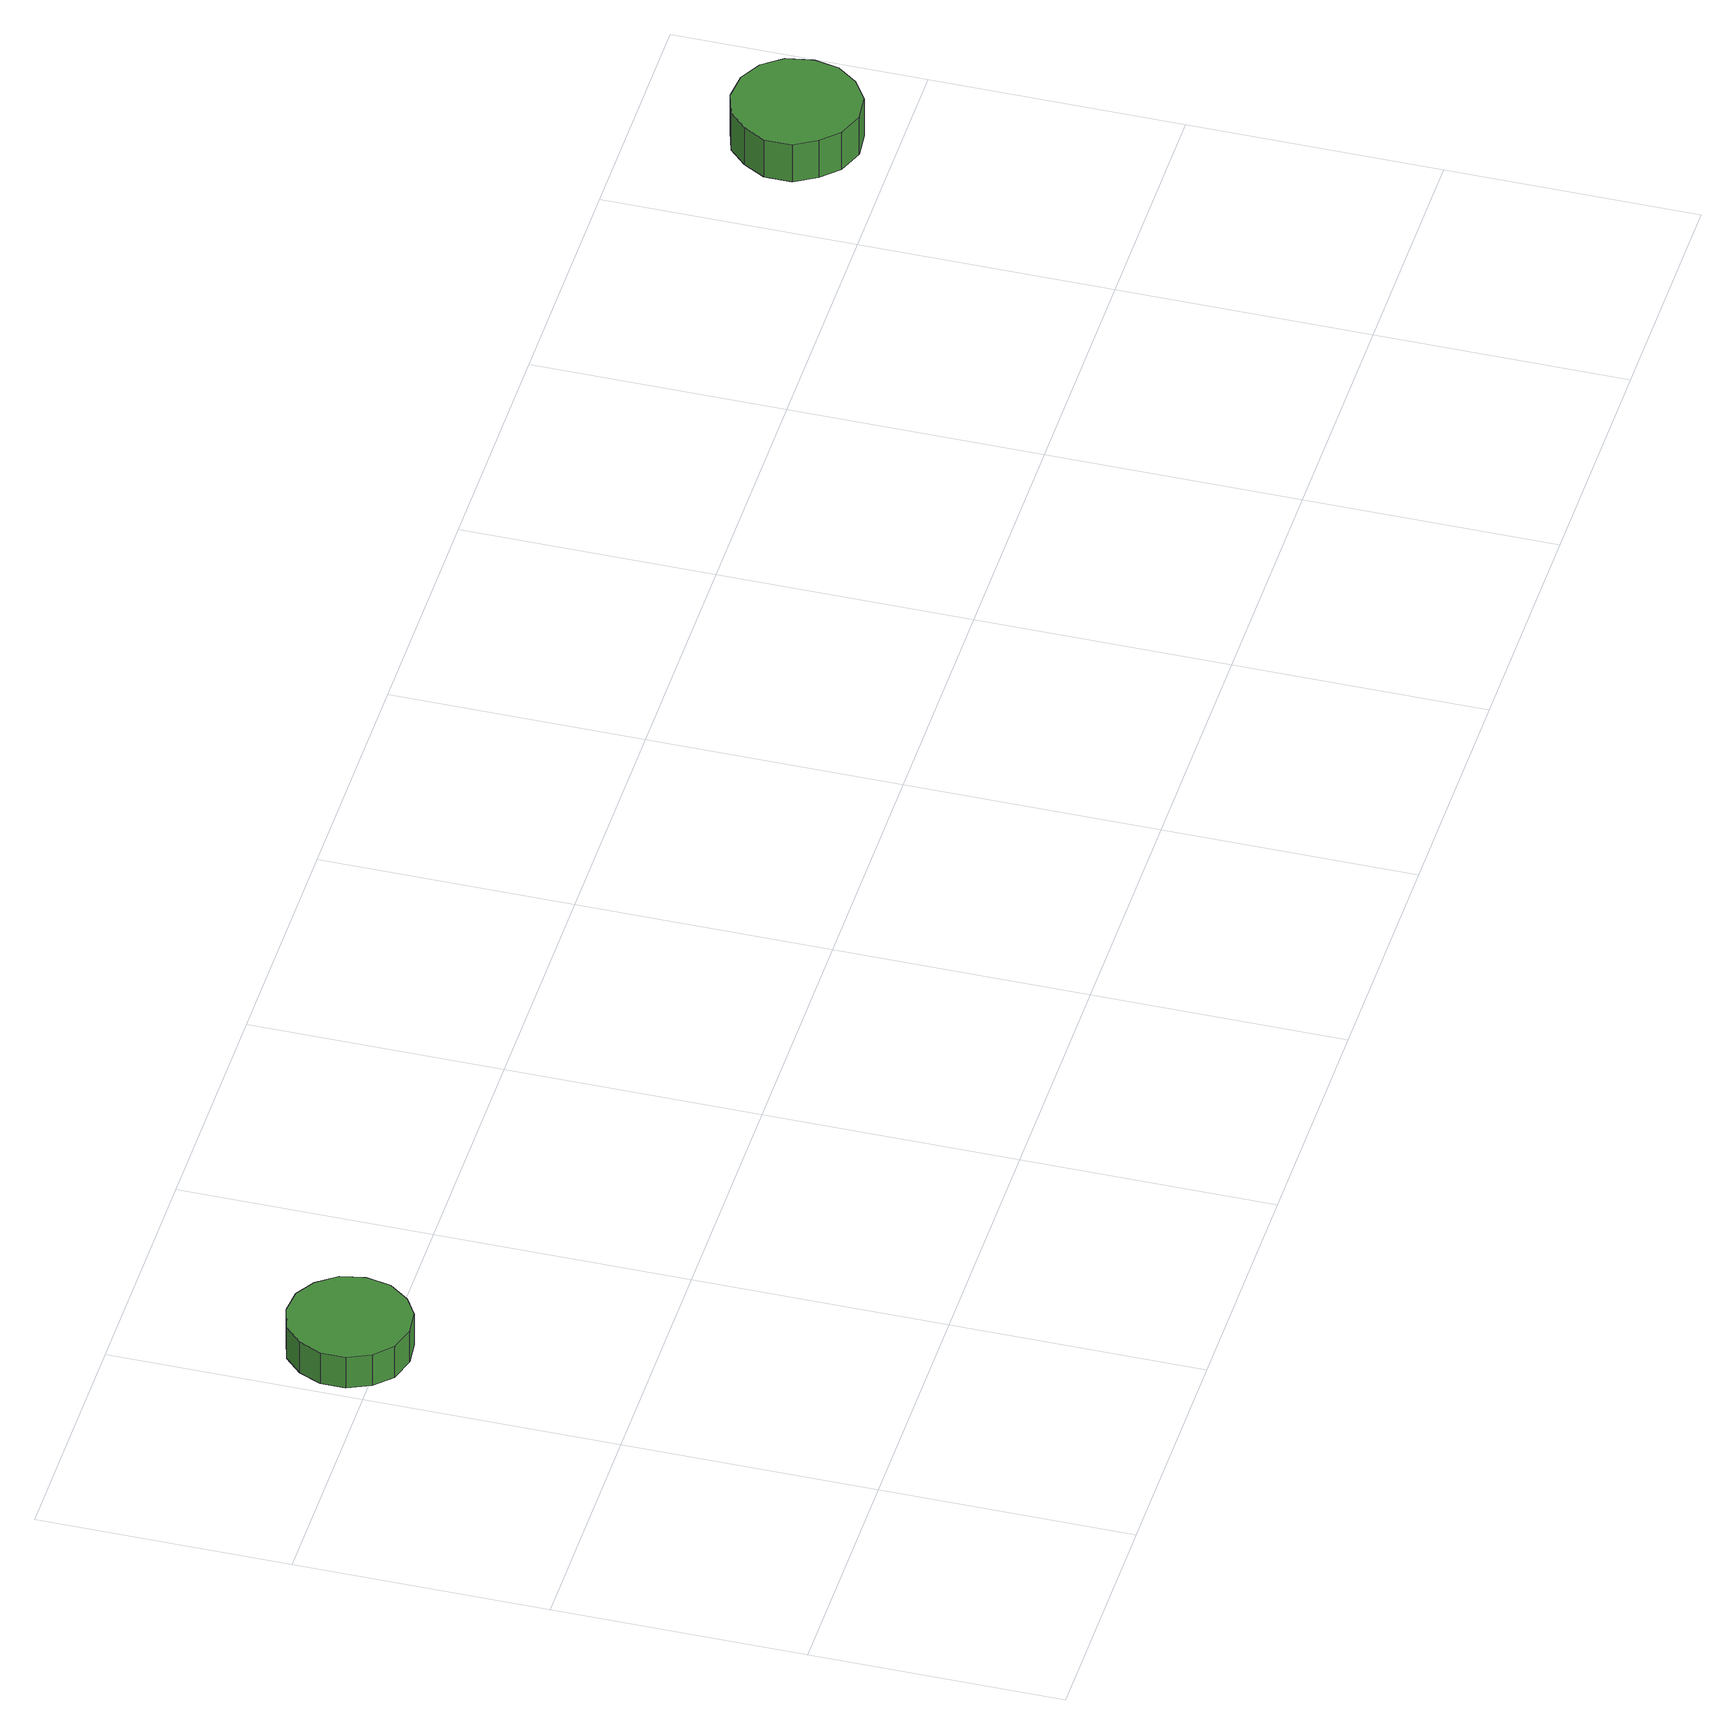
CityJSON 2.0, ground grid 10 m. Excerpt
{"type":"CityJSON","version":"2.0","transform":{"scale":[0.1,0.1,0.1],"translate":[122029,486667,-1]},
"CityObjects":{
"tree1":{"type":"SolitaryVegetationObject","attributes":{"function":"something"},"geometry":[{"type":"MultiSurface","lod":"1","boundaries":[[[0,1,2,3,4,5,6,7,8,9,10,11,12,13,14]],[[15,16,17,18,19,20,21,22,23,24,25,26,27,28,29]],[[0,29,28,1]],[[1,28,27,2]],[[2,27,26,3]],[[3,26,25,4]],[[4,25,24,5]],[[5,24,23,6]],[[6,23,22,7]],[[7,22,21,8]],[[8,21,20,9]],[[9,20,19,10]],[[10,19,18,11]],[[11,18,17,12]],[[12,17,16,13]],[[13,16,15,14]],[[14,15,29,0]]]}]},
"tree2":{"type":"SolitaryVegetationObject","attributes":{"function":"something"}},
"tree3":{"type":"SolitaryVegetationObject","attributes":{"function":"something"}},
"tree4":{"type":"SolitaryVegetationObject","attributes":{"function":"something"}},
"tree5":{"type":"SolitaryVegetationObject","attributes":{"function":"something"}},
"tree6":{"type":"SolitaryVegetationObject","attributes":{"function":"something"}},
"tree7":{"type":"SolitaryVegetationObject","attributes":{"function":"something"},"geometry":[{"type":"MultiSurface","lod":"1","boundaries":[[[30,31,32,33,34,35,36,37,38,39,40,41,42,43,44]],[[45,46,47,48,49,50,51,52,53,54,55,56,57,58,59]],[[30,59,58,31]],[[31,58,57,32]],[[32,57,56,33]],[[33,56,55,34]],[[34,55,54,35]],[[35,54,53,36]],[[36,53,52,37]],[[37,52,51,38]],[[38,51,50,39]],[[39,50,49,40]],[[40,49,48,41]],[[41,48,47,42]],[[42,47,46,43]],[[43,46,45,44]],[[44,45,59,30]]]}]}
},
"vertices":[
[52,213,22],[50,223,22],[44,231,22],[36,236,22],[26,237,22],[16,234,22],[9,227,22],[5,218,22],[5,208,22],[9,199,22],[16,192,22],[26,189,22],[36,190,22],[44,195,22],[50,203,22],[50,203,7],[44,195,7],[36,190,7],[26,189,7],[16,192,7],[9,199,7],[5,208,7],[5,218,7],[9,227,7],[16,234,7],[26,237,7],[36,236,7],[44,231,7],[50,223,7],[52,213,7],
[778,238,26],[776,249,26],[770,257,26],[761,262,26],[750,263,26],[740,260,26],[733,253,26],[728,244,26],[728,233,26],[733,224,26],[740,217,26],[750,213,26],[761,214,26],[770,220,26],[776,228,26],[776,228,8],[770,220,8],[761,214,8],[750,213,8],[740,217,8],[733,224,8],[728,233,8],[728,244,8],[733,253,8],[740,260,8],[750,263,8],[761,262,8],[770,257,8],[776,249,8],[778,238,8]
]}
